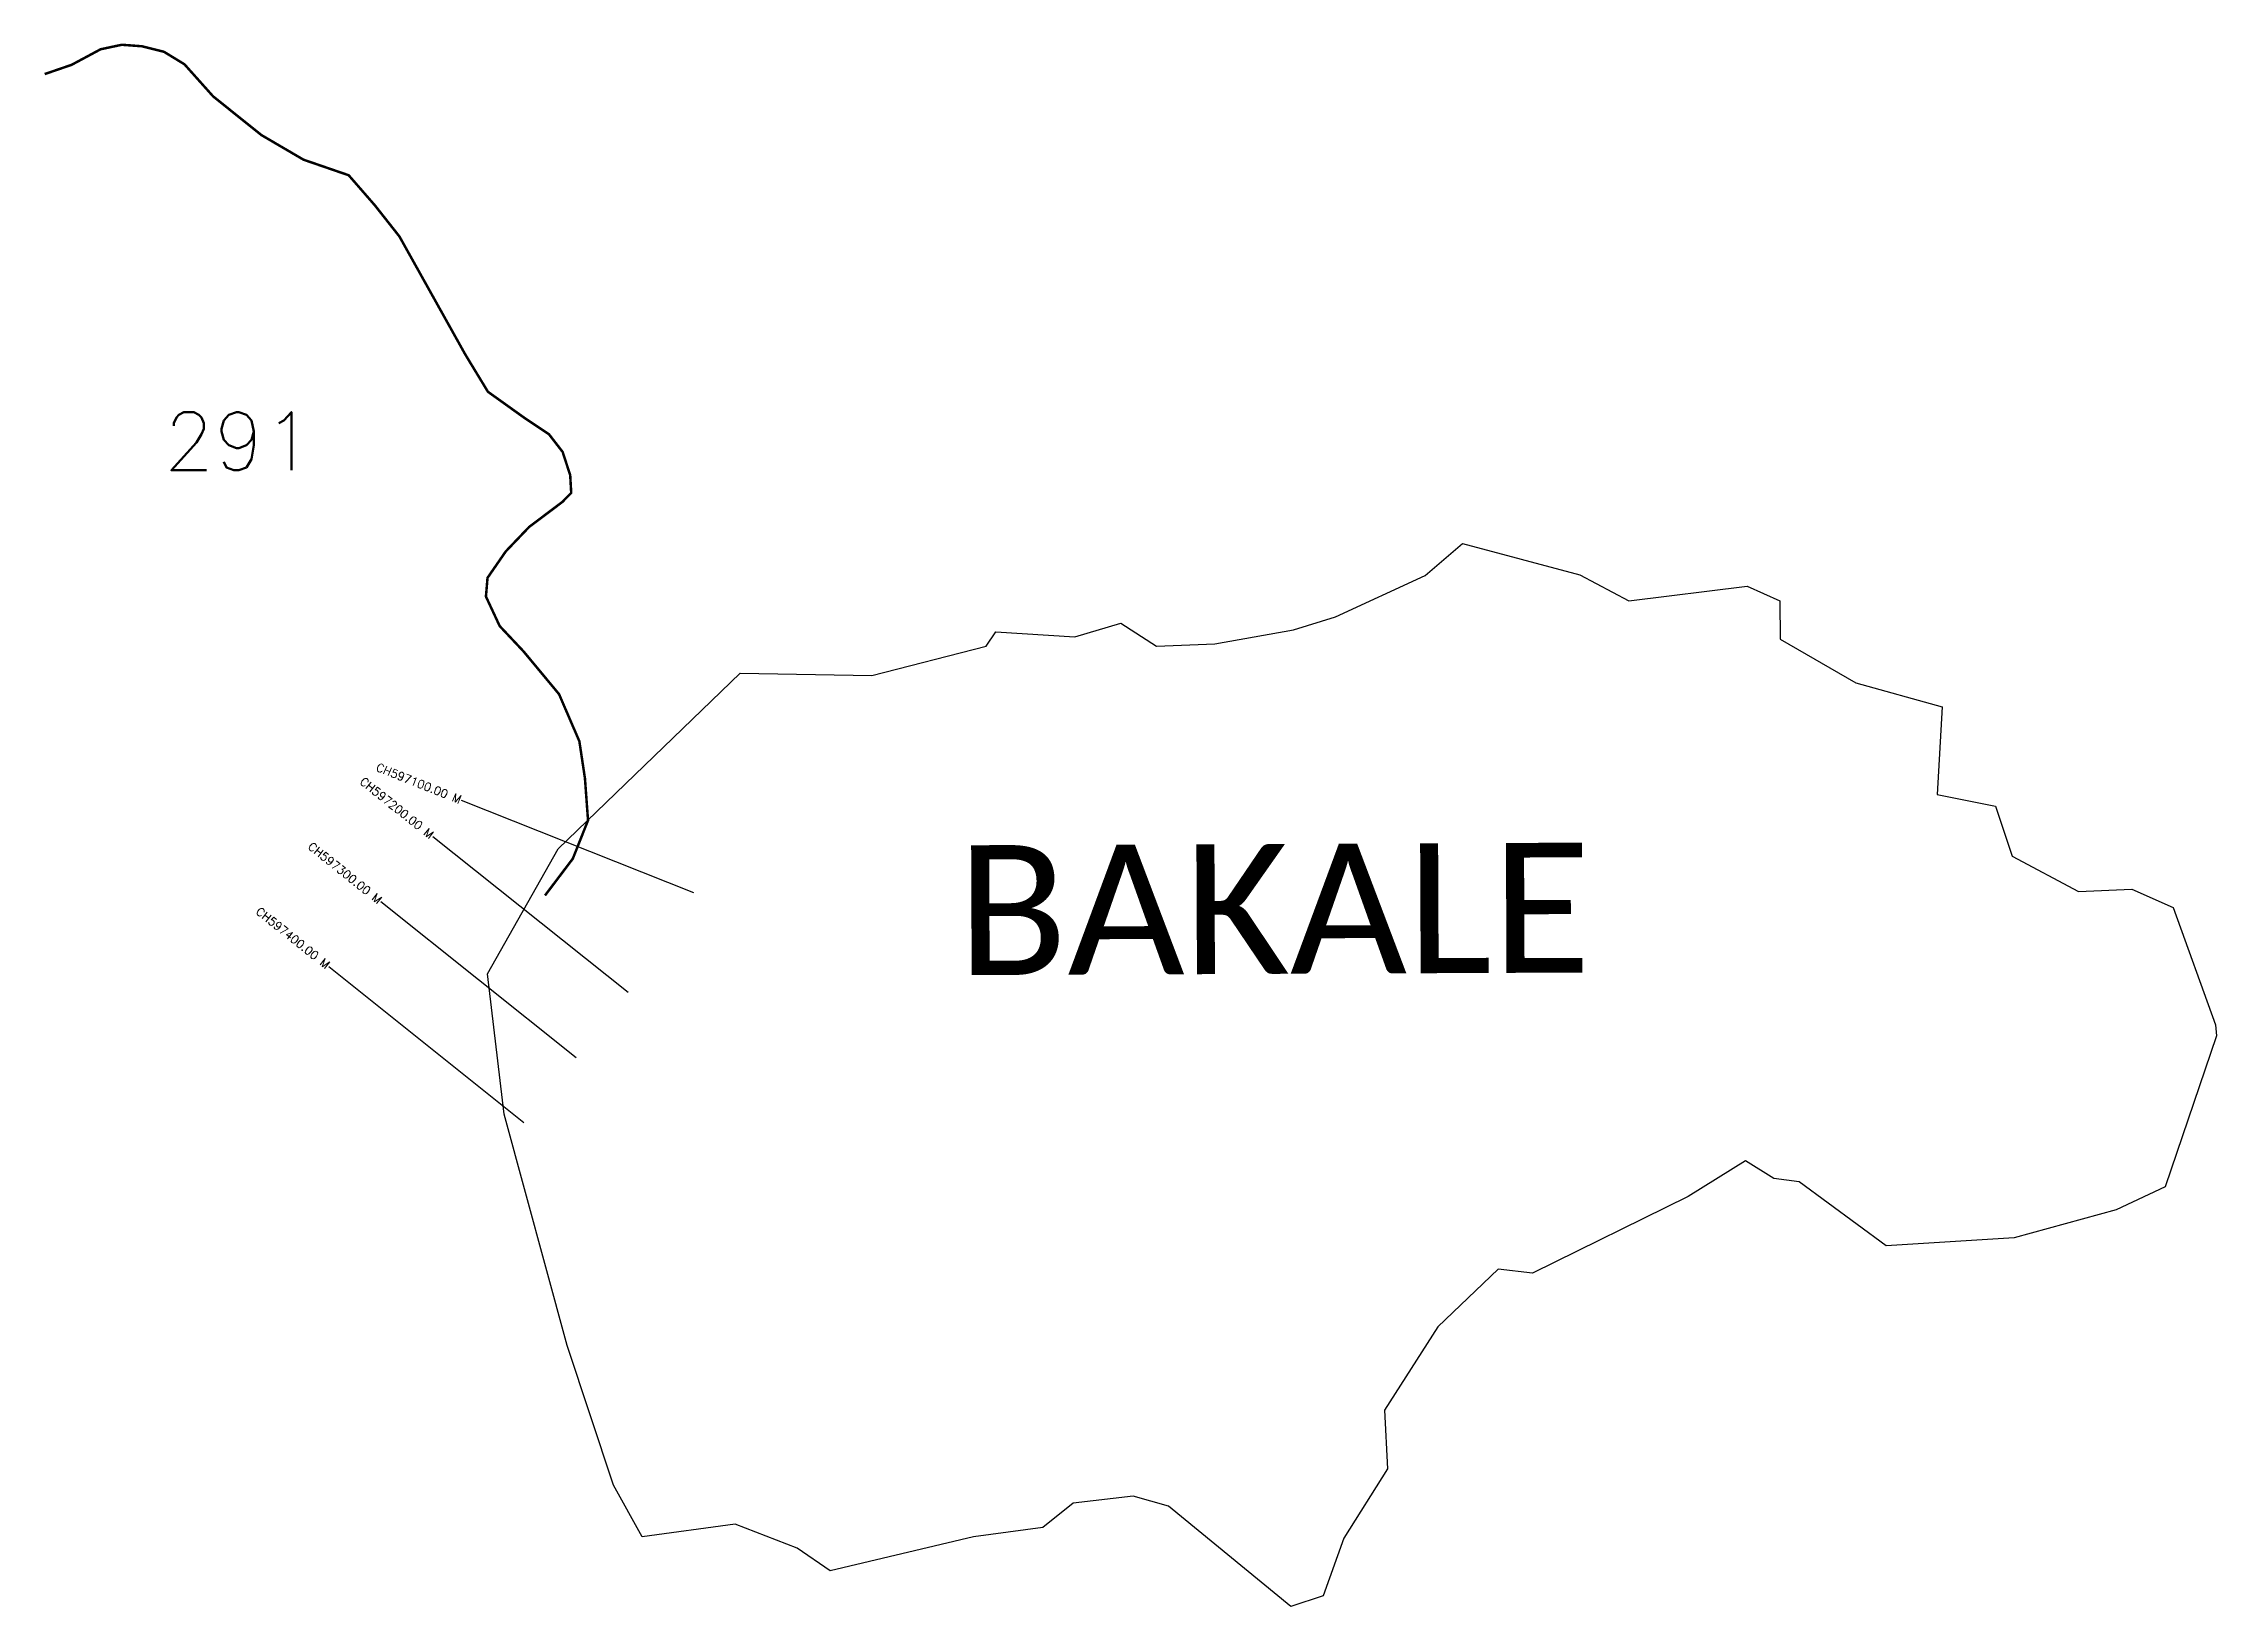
# Model space of a CAD drawing. Header units: metres. Extents: x 322831 to 325440, y 1832048 to 1833925.
import ezdxf
from ezdxf.enums import TextEntityAlignment as Align

# ---------------------------------------------------------------- set-up
doc = ezdxf.new("R2010")
doc.units = ezdxf.units.M
for name, color, linetype in [('CS', 134, 'Continuous'), ('CSMark', 6, 'Continuous'), ('NATURALLY PROTECTED', 3, 'Continuous'), ('VILLAGE NAME', 250, 'Continuous')]:
    doc.layers.add(name, color=color, linetype=linetype)
doc.styles.get("Standard").update_dxf_attribs({"font": 'simplex.shx'})

msp = doc.modelspace()

# ---------------------------------------------------------------- linework, layer by layer
at = {"color": 6, "flags": 128}
for points in [[(324069.3, 1833212.1), (324124.4, 1833228.7), (324167, 1833201.1), (324237.1, 1833203.8), (324331.7, 1833220.6), (324382, 1833236.1), (324489.9, 1833285.8), (324534.8, 1833324.4), (324675.5, 1833286.5), (324734.3, 1833255.3), (324876.5, 1833273), (324915.9, 1833255.2), (324916.2, 1833209.5), (325007.2, 1833156.9), (325110.9, 1833128.2), (325104.8, 1833022.9), (325174.7, 1833008.9), (325194.7, 1832948.6), (325274.3, 1832906.3), (325338.3, 1832909), (325388.3, 1832887.2), (325439.1, 1832746.4), (325440.2, 1832733), (325378.7, 1832551.5), (325319.5, 1832523.9), (325197.2, 1832490.3), (325043.4, 1832480.8), (324939.1, 1832557.6), (324908.4, 1832561.7), (324874.5, 1832582.8), (324805.8, 1832540.1), (324618.6, 1832448), (324577.7, 1832452.9), (324505, 1832383.4), (324441, 1832283.4), (324444.6, 1832213), (324392.2, 1832129.7), (324367.5, 1832060.5), (324328.4, 1832047.7), (324181.7, 1832168.4), (324139.1, 1832180.4), (324067, 1832171.9), (324030.6, 1832142.8), (323947.4, 1832131.4), (323775.1, 1832090.7), (323735.8, 1832117.7), (323661.1, 1832146.5), (323549.7, 1832131.4), (323515.2, 1832193.6), (323459.6, 1832361.3), (323383.6, 1832639.1), (323363.8, 1832807.6), (323448.6, 1832957.7), (323667.4, 1833168.4), (323825.2, 1833165.6), (323962.7, 1833200.9), (323974.4, 1833218.3)], [(323974.4, 1833218.3), (324069.3, 1833212.1)]]:
    msp.add_lwpolyline(points, dxfattribs=at)
at = {"layer": 'CS'}
for p, q in [((323611.4, 1832904.9), (323332.6, 1833015.8)), ((323532.6, 1832785), (323298.1, 1832972.1)), ((323470.1, 1832706.7), (323235.8, 1832894.1)), ((323407.6, 1832628.6), (323173.3, 1832816))]:
    msp.add_line(p, q, dxfattribs=at)
at = {"layer": 'NATURALLY PROTECTED', "const_width": 3, "flags": 128}
msp.add_lwpolyline([(322832, 1833887.9), (322864.3, 1833899), (322899.2, 1833917.7), (322924.6, 1833923.1), (322948.7, 1833921.3), (322975.2, 1833914.7), (322999.9, 1833899.6), (323034.3, 1833861.1), (323092.2, 1833814.7), (323142.8, 1833785.1), (323197.1, 1833766.4), (323228.5, 1833730.3), (323258, 1833692.9), (323337.2, 1833551), (323364.3, 1833506.4), (323408.9, 1833474.5), (323437.5, 1833455.5), (323454, 1833434.2), (323463.1, 1833406.2), (323464.3, 1833384.9), (323453.4, 1833373.9), (323413.8, 1833344.1), (323385.7, 1833314.7), (323363.8, 1833283), (323361.9, 1833260.5), (323378.4, 1833225.1), (323407, 1833194.7), (323449.7, 1833143.3), (323474.1, 1833086.7), (323480.8, 1833042.2), (323484.5, 1832991.7), (323466.2, 1832945.7), (323432.8, 1832901.5)], dxfattribs=at)

# ---------------------------------------------------------------- texts
at = {"insert": (322975.2, 1833482.1), "char_height": 70, "attachment_point": 1}
msp.add_mtext_dynamic_manual_height_columns('291', width=95.172, gutter_width=1, heights=[0], dxfattribs=at)
at = {"layer": 'CSMark'}
for s, rotation, p in [('CH597100.00 M', 338.3081, (323331.7, 1833016.2)), ('CH597200.00 M', 321.4019, (323297.3, 1832972.8)), ('CH597300.00 M', 321.3413, (323235, 1832894.7)), ('CH597400.00 M', 321.3413, (323172.5, 1832816.7))]:
    msp.add_text(s, height=10, rotation=rotation, dxfattribs=at).set_placement(p, align=Align.MIDDLE_RIGHT)
at = {"layer": 'VILLAGE NAME', "insert": (323927.5, 1832961.8), "char_height": 155.989, "attachment_point": 1, "rotation": 0.2435}
msp.add_mtext_dynamic_manual_height_columns('{\\fCalibri|b0|i0|c0|p34;BAKALE}', width=1003.056, gutter_width=779.9, heights=[0], dxfattribs=at)

doc.saveas('drawing.dxf')
